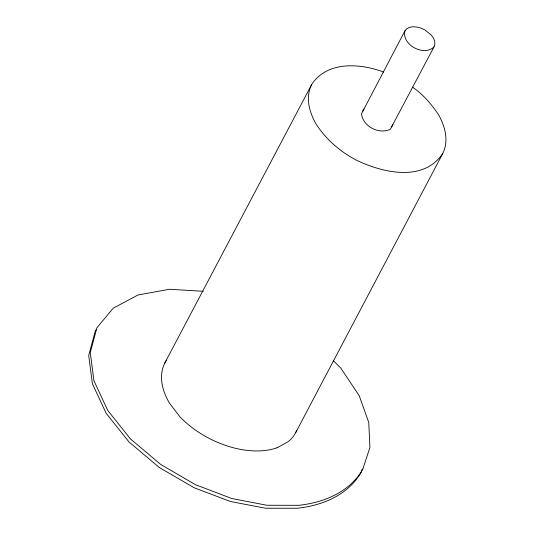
<?xml version="1.0" encoding="UTF-8"?>
<svg xmlns="http://www.w3.org/2000/svg" width="535" height="535" viewBox="0 0 535 535"><rect width="100%" height="100%" fill="white"/><g stroke="black" fill="none" stroke-linecap="round" stroke-linejoin="round"><path stroke-width="0.8" d="M383.662 72.085C360.349 63.244 327.199 60.803 311.711 84.456C305.217 97.056 309.116 111.293 315.496 123.077C325.307 138.792 339.504 151.144 355.762 159.871C381.997 172.651 423.018 182.596 442.606 153.772C449.099 141.18 445.214 126.949 438.84 115.165C431.712 104.445 423.178 94.441 412.512 87.125M405.022 30.662C401.083 44.552 424.168 57.058 434.066 46.799L434.875 44.218L434.701 41.282L433.544 38.159L431.31 35.103L424.81 29.846L420.925 28.081L416.912 27.064L413.033 26.75L409.656 27.318L406.928 28.656L405.022 30.662L361.56 113.674C362.61 126.414 379.154 134.853 390.376 129.196L434.066 46.799M362.77 469.262L369.919 447.414L368.762 422.476L359.259 395.786L340.835 368.133L333.258 360.59M362.222 469.115L361.199 472.231A151.552 94.14 27.8 0 1 297.46 508.263L265.561 508.23L230.465 501.516L194.145 487.746L159.276 467.476L129.029 441.977L106.198 413.361L92.408 383.769L88.71 355.494L95.377 330.69L96.434 329.426M391.774 126.962L392.757 124.548M295.728 432.527L442.606 153.772M311.711 84.456L164.76 363.098M362.549 111.253L363.947 109.02M277.076 447.768L288.345 441.569A74.9 46.525 27.8 0 0 296.791 430.294M203.166 291.321L169.521 289.248L137.956 295.006L113.233 308.173L96.909 327.794L90.268 352.532L93.953 380.78L107.709 410.352L130.5 438.947L160.687 464.427L195.469 484.69L231.688 498.486L266.865 505.261L298.871 505.314A151.552 94.14 27.8 0 0 362.757 469.255M166.405 360.249A76.144 47.294 27.8 0 0 169.648 403.377L180.188 417.16A75.575 46.946 27.8 0 0 229.04 446.538A74.9 46.525 27.8 0 0 277.076 447.768"/></g></svg>
